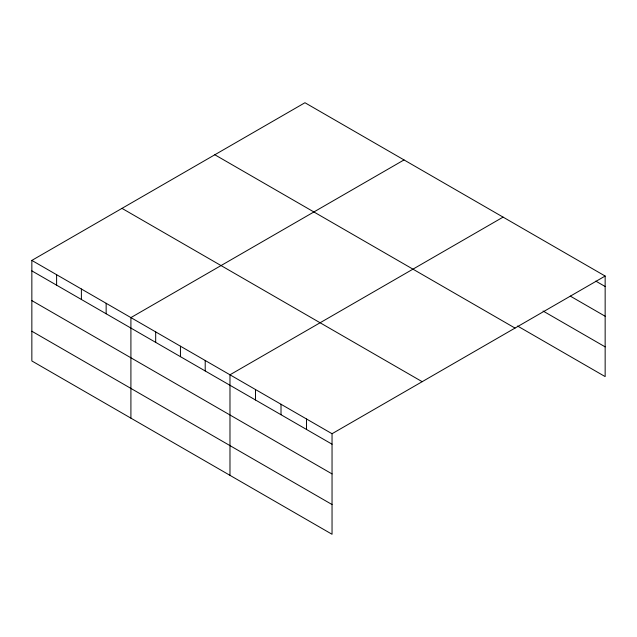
<?xml version="1.0" encoding="UTF-8"?>
<svg xmlns="http://www.w3.org/2000/svg" width="637" height="637" viewBox="0 0 637 637"><rect width="100%" height="100%" fill="white"/><g stroke="black" fill="none" stroke-linecap="round" stroke-linejoin="round"><path stroke-width="0.96" d="M332.044 473.92L332.044 433.725L31.85 260.406L31.85 360.956L332.044 534.268L332.044 473.92L31.85 300.6M517.547 326.017L605.15 376.594L605.15 276.044L304.956 102.732L31.85 260.406M404.017 159.927L130.911 317.6L130.911 418.151M503.087 217.121L229.981 374.795L229.981 475.337M332.044 433.725L605.15 276.044M595.794 281.116L605.15 286.515M570.274 296.109L605.15 316.239M543.058 311.023L605.15 346.87M214.828 154.767L515.022 328.079M121.978 208.371L422.172 381.69M31.85 270.876L332.044 444.196M31.85 331.224L332.044 504.544M306.524 418.995L306.524 429.457M281.013 404.256L281.013 414.727M255.493 389.526L255.493 399.996M205.21 360.494L205.21 370.965M180.446 346.202L180.446 356.664M155.683 331.901L155.683 342.372M106.148 303.3L106.148 313.77M81.385 289.007L81.385 299.478M56.613 274.706L56.613 285.177"/></g></svg>
